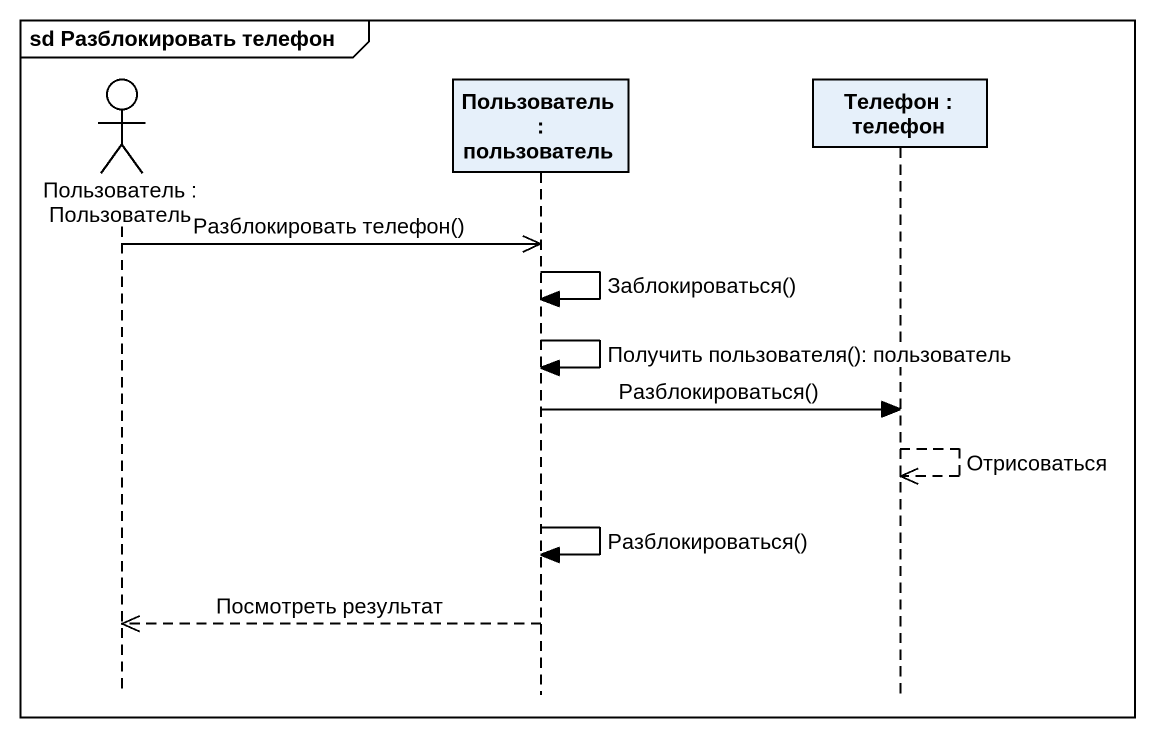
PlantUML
@startuml
mainframe sd Разблокировать телефон
hide footbox
actor "Пользователь : Пользователь" as Пользователь
participant "Пользователь : пользователь" as Пользователь_2
participant "Телефон : телефон" as Телефон

Пользователь ->> Пользователь_2 : Разблокировать телефон()
Пользователь_2 -> Пользователь_2 : Заблокироваться()
Пользователь_2 -> Пользователь_2 : Получить пользователя(): пользователь
Пользователь_2 -> Телефон : Разблокироваться()
Телефон -->> Телефон : Отрисоваться
Пользователь_2 -> Пользователь_2 : Разблокироваться()
Пользователь_2 -->> Пользователь : Посмотреть результат
@enduml
